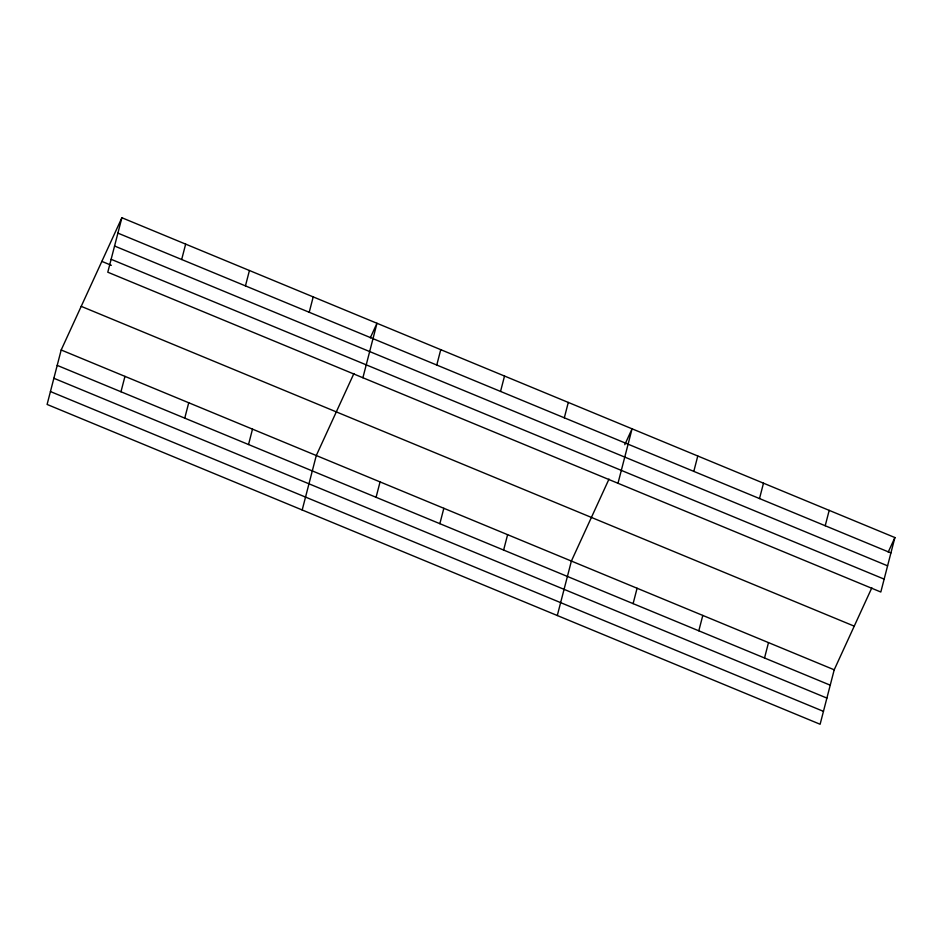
<?xml version="1.0" encoding="UTF-8"?>
<svg xmlns="http://www.w3.org/2000/svg" width="942" height="942" viewBox="0 0 942 942"><rect width="100%" height="100%" fill="white"/><g stroke="black" fill="none" stroke-linecap="round" stroke-linejoin="round"><path stroke-width="1.41" d="M121.883 217.743L107.788 272.203L880.817 592.012L894.9 537.552L121.883 217.743L61.183 349.988L47.1 404.448L820.117 724.257L834.212 669.797L871.833 587.808M120.976 391.754L124.956 376.376M181.676 259.509L185.656 244.119M184.75 418.142L188.73 402.752M245.45 285.885L249.43 270.507M248.535 444.53L252.503 429.14M309.223 312.273L313.203 296.895M302.194 509.987L316.288 455.528L353.909 373.527M362.894 377.742L376.977 323.271L370.3 337.825M376.082 497.294L380.062 481.915M436.77 365.049L440.75 349.659M439.855 523.681L443.835 508.291M500.543 391.425L504.523 376.046M503.629 550.057L507.608 534.679M564.317 417.812L568.297 402.422M557.299 615.526L571.382 561.067L609.015 479.066M617.987 483.281L632.07 428.81L624.793 444.683M633.106 603.634L637.086 588.244M693.807 471.377L697.775 455.999M698.811 630.81L702.791 615.432M759.511 498.565L763.491 483.175M764.527 657.999L768.495 642.609M825.216 525.742L829.196 510.364M888.224 552.094L894.9 537.552M117.903 233.121L890.92 552.93M114.559 246.015L887.588 565.824M111.132 259.309L884.149 579.118M101.854 261.381L111.344 265.314M81.212 306.35L854.241 626.159M61.183 349.988L834.212 669.797M57.203 365.378L830.232 685.175M53.871 378.272L826.899 698.081M50.432 391.554L823.461 711.363"/></g></svg>
